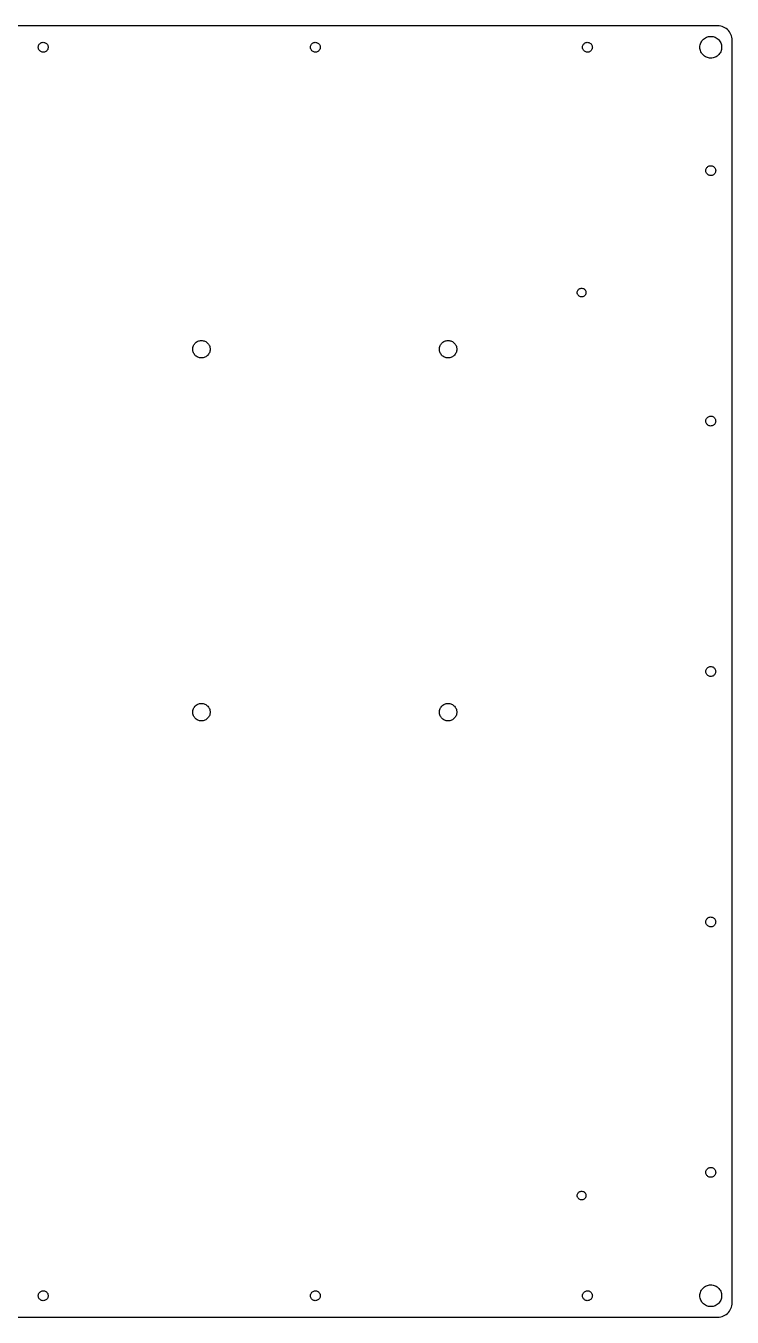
# Model space of a CAD drawing. Header units: metres. Extents: x -237 to 237, y -222 to 222.
# Drawn here: x -6 to 237.4, y -222.4 to 222.4 of the extents above; entities that cross this region are included whole.
import ezdxf

# ---------------------------------------------------------------- set-up
doc = ezdxf.new("R2010")
doc.units = ezdxf.units.M

msp = doc.modelspace()

# ---------------------------------------------------------------- linework, layer by layer
for p, q in [((232.375, 222.375), (-232.375, 222.375)), ((232.898, 222.348), (232.375, 222.375)), ((227.491, 217.787), (227.796, 218.034)), ((227.796, 218.034), (228.125, 218.248)), ((228.125, 218.248), (228.475, 218.426)), ((228.475, 218.426), (228.841, 218.566)), ((228.841, 218.566), (229.22, 218.668)), ((229.22, 218.668), (229.608, 218.729)), ((229.608, 218.729), (230, 218.75)), ((230, 218.75), (230.392, 218.729)), ((230.392, 218.729), (230.78, 218.668)), ((230.78, 218.668), (231.159, 218.566)), ((231.159, 218.566), (231.525, 218.426)), ((231.525, 218.426), (231.875, 218.248)), ((231.875, 218.248), (232.204, 218.034)), ((232.204, 218.034), (232.509, 217.787)), ((233.415, 222.266), (232.898, 222.348)), ((233.92, 222.13), (233.415, 222.266)), ((234.409, 221.943), (233.92, 222.13)), ((234.875, 221.705), (234.409, 221.943)), ((235.314, 221.42), (234.875, 221.705)), ((235.721, 221.091), (235.314, 221.42)), ((236.091, 220.721), (235.721, 221.091)), ((236.42, 220.314), (236.091, 220.721)), ((236.705, 219.875), (236.42, 220.314)), ((236.943, 219.409), (236.705, 219.875)), ((237.13, 218.92), (236.943, 219.409)), ((237.266, 218.415), (237.13, 218.92)), ((237.348, 217.898), (237.266, 218.415)), ((-1.69545, 215.124), (-1.65932, 215.37)), ((-1.69545, 214.876), (-1.69545, 215.124)), ((-1.65932, 214.63), (-1.69545, 214.876)), ((-1.65932, 215.37), (-1.58781, 215.607)), ((-1.58781, 214.393), (-1.65932, 214.63)), ((-1.58781, 215.607), (-1.48248, 215.832)), ((-1.48248, 214.168), (-1.58781, 214.393)), ((-1.48248, 215.832), (-1.34554, 216.039)), ((-1.34554, 213.961), (-1.48248, 214.168)), ((-1.34554, 216.039), (-1.17992, 216.224)), ((-1.17992, 213.776), (-1.34554, 213.961)), ((-1.17992, 216.224), (-0.989151, 216.383)), ((-0.989151, 213.617), (-1.17992, 213.776)), ((-0.989151, 216.383), (-0.777298, 216.512)), ((-0.777298, 213.488), (-0.989151, 213.617)), ((-0.777298, 216.512), (-0.548889, 216.609)), ((-0.548889, 213.391), (-0.777298, 213.488)), ((-0.548889, 216.609), (-0.308777, 216.672)), ((-0.308777, 216.672), (-0.062073, 216.699)), ((-0.062073, 216.699), (0.185928, 216.69)), ((0.185928, 216.69), (0.429977, 216.645)), ((0.429977, 216.645), (0.664871, 216.565)), ((0.664871, 216.565), (0.88559, 216.451)), ((0.88559, 213.549), (0.664871, 213.435)), ((0.88559, 216.451), (1.08743, 216.307)), ((1.08743, 213.693), (0.88559, 213.549)), ((1.08743, 216.307), (1.2661, 216.134)), ((1.2661, 213.866), (1.08743, 213.693)), ((1.2661, 216.134), (1.41779, 215.938)), ((1.41779, 214.062), (1.2661, 213.866)), ((1.41779, 215.938), (1.53926, 215.722)), ((1.53926, 214.278), (1.41779, 214.062)), ((1.53926, 215.722), (1.62791, 215.49)), ((1.62791, 214.51), (1.53926, 214.278)), ((1.62791, 215.49), (1.68187, 215.248)), ((1.68187, 214.752), (1.62791, 214.51)), ((1.68187, 215.248), (1.7, 215)), ((1.7, 215), (1.68187, 214.752)), ((92.0545, 215.124), (92.0907, 215.37)), ((92.0545, 214.876), (92.0545, 215.124)), ((92.0907, 214.63), (92.0545, 214.876)), ((92.0907, 215.37), (92.1622, 215.607)), ((92.1622, 214.393), (92.0907, 214.63)), ((92.1622, 215.607), (92.2675, 215.832)), ((92.2675, 214.168), (92.1622, 214.393)), ((92.2675, 215.832), (92.4044, 216.039)), ((92.4044, 213.961), (92.2675, 214.168)), ((92.4044, 216.039), (92.5701, 216.224)), ((92.5701, 213.776), (92.4044, 213.961)), ((92.5701, 216.224), (92.7608, 216.383)), ((92.7608, 213.617), (92.5701, 213.776)), ((92.7608, 216.383), (92.9727, 216.512)), ((92.9727, 213.488), (92.7608, 213.617)), ((92.9727, 216.512), (93.2011, 216.609)), ((93.2011, 213.391), (92.9727, 213.488)), ((93.2011, 216.609), (93.4412, 216.672)), ((93.4412, 216.672), (93.6879, 216.699)), ((93.6879, 216.699), (93.9359, 216.69)), ((93.9359, 216.69), (94.18, 216.645)), ((94.18, 216.645), (94.4149, 216.565)), ((94.4149, 216.565), (94.6356, 216.451)), ((94.6356, 213.549), (94.4149, 213.435)), ((94.6356, 216.451), (94.8374, 216.307)), ((94.8374, 213.693), (94.6356, 213.549)), ((94.8374, 216.307), (95.0161, 216.134)), ((95.0161, 213.866), (94.8374, 213.693)), ((95.0161, 216.134), (95.1678, 215.938)), ((95.1678, 214.062), (95.0161, 213.866)), ((95.1678, 215.938), (95.2893, 215.722)), ((95.2893, 214.278), (95.1678, 214.062)), ((95.2893, 215.722), (95.3779, 215.49)), ((95.3779, 214.51), (95.2893, 214.278)), ((95.3779, 215.49), (95.4319, 215.248)), ((95.4319, 214.752), (95.3779, 214.51)), ((95.4319, 215.248), (95.45, 215)), ((95.45, 215), (95.4319, 214.752)), ((185.805, 215.124), (185.841, 215.37)), ((185.805, 214.876), (185.805, 215.124)), ((185.841, 214.63), (185.805, 214.876)), ((185.841, 215.37), (185.912, 215.607)), ((185.912, 214.393), (185.841, 214.63)), ((185.912, 215.607), (186.018, 215.832)), ((186.018, 214.168), (185.912, 214.393)), ((186.018, 215.832), (186.154, 216.039)), ((186.154, 213.961), (186.018, 214.168)), ((186.154, 216.039), (186.32, 216.224)), ((186.32, 213.776), (186.154, 213.961)), ((186.32, 216.224), (186.511, 216.383)), ((186.511, 213.617), (186.32, 213.776)), ((186.511, 216.383), (186.723, 216.512)), ((186.723, 213.488), (186.511, 213.617)), ((186.723, 216.512), (186.951, 216.609)), ((186.951, 213.391), (186.723, 213.488)), ((186.951, 216.609), (187.191, 216.672)), ((187.191, 216.672), (187.438, 216.699)), ((187.438, 216.699), (187.686, 216.69)), ((187.686, 216.69), (187.93, 216.645)), ((187.93, 216.645), (188.165, 216.565)), ((188.165, 216.565), (188.386, 216.451)), ((188.386, 213.549), (188.165, 213.435)), ((188.386, 216.451), (188.587, 216.307)), ((188.587, 213.693), (188.386, 213.549)), ((188.587, 216.307), (188.766, 216.134)), ((188.766, 213.866), (188.587, 213.693)), ((188.766, 216.134), (188.918, 215.938)), ((188.918, 214.062), (188.766, 213.866)), ((188.918, 215.938), (189.039, 215.722)), ((189.039, 214.278), (188.918, 214.062)), ((189.039, 215.722), (189.128, 215.49)), ((189.128, 214.51), (189.039, 214.278)), ((189.128, 215.49), (189.182, 215.248)), ((189.182, 214.752), (189.128, 214.51)), ((189.182, 215.248), (189.2, 215)), ((189.2, 215), (189.182, 214.752)), ((226.25, 215), (226.271, 215.392)), ((226.271, 214.608), (226.25, 215)), ((226.271, 215.392), (226.332, 215.78)), ((226.332, 214.22), (226.271, 214.608)), ((226.332, 215.78), (226.434, 216.159)), ((226.434, 213.841), (226.332, 214.22)), ((226.434, 216.159), (226.574, 216.525)), ((226.574, 213.475), (226.434, 213.841)), ((226.574, 216.525), (226.752, 216.875)), ((226.752, 216.875), (226.966, 217.204)), ((226.966, 217.204), (227.213, 217.509)), ((227.213, 217.509), (227.491, 217.787)), ((232.509, 217.787), (232.787, 217.509)), ((232.787, 217.509), (233.034, 217.204)), ((233.034, 217.204), (233.248, 216.875)), ((233.248, 216.875), (233.426, 216.525)), ((233.426, 216.525), (233.566, 216.159)), ((233.566, 213.841), (233.426, 213.475)), ((233.566, 216.159), (233.668, 215.78)), ((233.668, 214.22), (233.566, 213.841)), ((233.668, 215.78), (233.729, 215.392)), ((233.729, 214.608), (233.668, 214.22)), ((233.729, 215.392), (233.75, 215)), ((233.75, 215), (233.729, 214.608)), ((237.375, 217.375), (237.348, 217.898)), ((237.375, -217.375), (237.375, 217.375)), ((-0.308777, 213.328), (-0.548889, 213.391)), ((-0.062073, 213.301), (-0.308777, 213.328)), ((0.185928, 213.31), (-0.062073, 213.301)), ((0.429977, 213.355), (0.185928, 213.31)), ((0.664871, 213.435), (0.429977, 213.355)), ((93.4412, 213.328), (93.2011, 213.391)), ((93.6879, 213.301), (93.4412, 213.328)), ((93.9359, 213.31), (93.6879, 213.301)), ((94.18, 213.355), (93.9359, 213.31)), ((94.4149, 213.435), (94.18, 213.355)), ((187.191, 213.328), (186.951, 213.391)), ((187.438, 213.301), (187.191, 213.328)), ((187.686, 213.31), (187.438, 213.301)), ((187.93, 213.355), (187.686, 213.31)), ((188.165, 213.435), (187.93, 213.355)), ((226.752, 213.125), (226.574, 213.475)), ((226.966, 212.796), (226.752, 213.125)), ((227.213, 212.491), (226.966, 212.796)), ((227.491, 212.213), (227.213, 212.491)), ((227.796, 211.966), (227.491, 212.213)), ((228.125, 211.752), (227.796, 211.966)), ((228.475, 211.574), (228.125, 211.752)), ((228.841, 211.434), (228.475, 211.574)), ((229.22, 211.332), (228.841, 211.434)), ((229.608, 211.271), (229.22, 211.332)), ((230, 211.25), (229.608, 211.271)), ((230.392, 211.271), (230, 211.25)), ((230.78, 211.332), (230.392, 211.271)), ((231.159, 211.434), (230.78, 211.332)), ((231.525, 211.574), (231.159, 211.434)), ((231.875, 211.752), (231.525, 211.574)), ((232.204, 211.966), (231.875, 211.752)), ((232.509, 212.213), (232.204, 211.966)), ((232.787, 212.491), (232.509, 212.213)), ((233.034, 212.796), (232.787, 212.491)), ((233.248, 213.125), (233.034, 212.796)), ((233.426, 213.475), (233.248, 213.125)), ((228.518, 173.332), (228.654, 173.539)), ((228.654, 173.539), (228.82, 173.724)), ((228.82, 173.724), (229.011, 173.883)), ((229.011, 173.883), (229.223, 174.012)), ((229.223, 174.012), (229.451, 174.109)), ((229.451, 174.109), (229.691, 174.172)), ((229.691, 174.172), (229.938, 174.199)), ((229.938, 174.199), (230.186, 174.19)), ((230.186, 174.19), (230.43, 174.145)), ((230.43, 174.145), (230.665, 174.065)), ((230.665, 174.065), (230.886, 173.951)), ((230.886, 173.951), (231.087, 173.807)), ((231.087, 173.807), (231.266, 173.634)), ((231.266, 173.634), (231.418, 173.438)), ((228.305, 172.624), (228.341, 172.87)), ((228.305, 172.376), (228.305, 172.624)), ((228.341, 172.13), (228.305, 172.376)), ((228.341, 172.87), (228.412, 173.107)), ((228.412, 171.893), (228.341, 172.13)), ((228.412, 173.107), (228.518, 173.332)), ((228.518, 171.668), (228.412, 171.893)), ((228.654, 171.461), (228.518, 171.668)), ((228.82, 171.276), (228.654, 171.461)), ((229.011, 171.117), (228.82, 171.276)), ((229.223, 170.988), (229.011, 171.117)), ((229.451, 170.891), (229.223, 170.988)), ((229.691, 170.828), (229.451, 170.891)), ((229.938, 170.801), (229.691, 170.828)), ((230.186, 170.81), (229.938, 170.801)), ((230.43, 170.855), (230.186, 170.81)), ((230.665, 170.935), (230.43, 170.855)), ((230.886, 171.049), (230.665, 170.935)), ((231.087, 171.193), (230.886, 171.049)), ((231.266, 171.366), (231.087, 171.193)), ((231.418, 171.562), (231.266, 171.366)), ((231.418, 173.438), (231.539, 173.222)), ((231.539, 171.778), (231.418, 171.562)), ((231.539, 173.222), (231.628, 172.99)), ((231.628, 172.01), (231.539, 171.778)), ((231.628, 172.99), (231.682, 172.748)), ((231.682, 172.252), (231.628, 172.01)), ((231.682, 172.748), (231.7, 172.5)), ((231.7, 172.5), (231.682, 172.252)), ((184, 130.5), (184.02, 130.747)), ((184.02, 130.253), (184, 130.5)), ((184.02, 130.747), (184.081, 130.987)), ((184.081, 130.013), (184.02, 130.253)), ((184.081, 130.987), (184.181, 131.214)), ((184.181, 129.786), (184.081, 130.013)), ((184.181, 131.214), (184.316, 131.421)), ((184.316, 129.579), (184.181, 129.786)), ((184.316, 131.421), (184.484, 131.604)), ((184.484, 129.396), (184.316, 129.579)), ((184.484, 131.604), (184.68, 131.756)), ((184.68, 129.244), (184.484, 129.396)), ((184.68, 131.756), (184.897, 131.874)), ((184.897, 129.126), (184.68, 129.244)), ((184.897, 131.874), (185.132, 131.954)), ((185.132, 129.046), (184.897, 129.126)), ((185.132, 131.954), (185.376, 131.995)), ((185.376, 129.005), (185.132, 129.046)), ((185.376, 131.995), (185.624, 131.995)), ((185.624, 129.005), (185.376, 129.005)), ((185.624, 131.995), (185.868, 131.954)), ((185.868, 129.046), (185.624, 129.005)), ((185.868, 131.954), (186.103, 131.874)), ((186.103, 129.126), (185.868, 129.046)), ((186.103, 131.874), (186.32, 131.756)), ((186.32, 129.244), (186.103, 129.126)), ((186.32, 131.756), (186.516, 131.604)), ((186.516, 129.396), (186.32, 129.244)), ((186.516, 131.604), (186.684, 131.421)), ((186.684, 129.579), (186.516, 129.396)), ((186.684, 131.421), (186.819, 131.214)), ((186.819, 129.786), (186.684, 129.579)), ((186.819, 131.214), (186.919, 130.987)), ((186.919, 130.013), (186.819, 129.786)), ((186.919, 130.987), (186.98, 130.747)), ((186.98, 130.253), (186.919, 130.013)), ((186.98, 130.747), (187, 130.5)), ((187, 130.5), (186.98, 130.253)), ((51.5, 111), (51.5164, 111.314)), ((51.5164, 111.314), (51.5656, 111.624)), ((51.5656, 111.624), (51.6468, 111.927)), ((51.6468, 111.927), (51.7594, 112.22)), ((51.7594, 112.22), (51.9019, 112.5)), ((51.9019, 112.5), (52.0729, 112.763)), ((52.0729, 112.763), (52.2706, 113.007)), ((52.2706, 113.007), (52.4926, 113.229)), ((52.4926, 113.229), (52.7366, 113.427)), ((52.7366, 113.427), (53, 113.598)), ((53, 113.598), (53.2798, 113.741)), ((53.2798, 113.741), (53.5729, 113.853)), ((53.5729, 113.853), (53.8763, 113.934)), ((53.8763, 113.934), (54.1864, 113.984)), ((54.1864, 113.984), (54.5, 114)), ((54.5, 114), (54.8136, 113.984)), ((54.8136, 113.984), (55.1237, 113.934)), ((55.1237, 113.934), (55.427, 113.853)), ((55.427, 113.853), (55.7202, 113.741)), ((55.7202, 113.741), (56, 113.598)), ((56, 113.598), (56.2634, 113.427)), ((56.2634, 113.427), (56.5074, 113.229)), ((56.5074, 113.229), (56.7294, 113.007)), ((56.7294, 113.007), (56.927, 112.763)), ((56.927, 112.763), (57.0981, 112.5)), ((57.0981, 112.5), (57.2406, 112.22)), ((57.2406, 112.22), (57.3532, 111.927)), ((57.3532, 111.927), (57.4344, 111.624)), ((57.4344, 111.624), (57.4836, 111.314)), ((57.4836, 111.314), (57.5, 111)), ((136.5, 111), (136.516, 111.314)), ((136.516, 111.314), (136.566, 111.624)), ((136.566, 111.624), (136.647, 111.927)), ((136.647, 111.927), (136.759, 112.22)), ((136.759, 112.22), (136.902, 112.5)), ((136.902, 112.5), (137.073, 112.763)), ((137.073, 112.763), (137.271, 113.007)), ((137.271, 113.007), (137.493, 113.229)), ((137.493, 113.229), (137.737, 113.427)), ((137.737, 113.427), (138, 113.598)), ((138, 113.598), (138.28, 113.741)), ((138.28, 113.741), (138.573, 113.853)), ((138.573, 113.853), (138.876, 113.934)), ((138.876, 113.934), (139.186, 113.984)), ((139.186, 113.984), (139.5, 114)), ((139.5, 114), (139.814, 113.984)), ((139.814, 113.984), (140.124, 113.934)), ((140.124, 113.934), (140.427, 113.853)), ((140.427, 113.853), (140.72, 113.741)), ((140.72, 113.741), (141, 113.598)), ((141, 113.598), (141.263, 113.427)), ((141.263, 113.427), (141.507, 113.229)), ((141.507, 113.229), (141.729, 113.007)), ((141.729, 113.007), (141.927, 112.763)), ((141.927, 112.763), (142.098, 112.5)), ((142.098, 112.5), (142.241, 112.22)), ((142.241, 112.22), (142.353, 111.927)), ((142.353, 111.927), (142.434, 111.624)), ((142.434, 111.624), (142.484, 111.314)), ((142.484, 111.314), (142.5, 111)), ((51.5164, 110.686), (51.5, 111)), ((51.5656, 110.376), (51.5164, 110.686)), ((51.6468, 110.073), (51.5656, 110.376)), ((51.7594, 109.78), (51.6468, 110.073)), ((51.9019, 109.5), (51.7594, 109.78)), ((52.0729, 109.237), (51.9019, 109.5)), ((52.2706, 108.993), (52.0729, 109.237)), ((52.4926, 108.771), (52.2706, 108.993)), ((52.7366, 108.573), (52.4926, 108.771)), ((53, 108.402), (52.7366, 108.573)), ((53.2798, 108.259), (53, 108.402)), ((53.5729, 108.147), (53.2798, 108.259)), ((53.8763, 108.066), (53.5729, 108.147)), ((54.1864, 108.016), (53.8763, 108.066)), ((54.5, 108), (54.1864, 108.016)), ((54.8136, 108.016), (54.5, 108)), ((55.1237, 108.066), (54.8136, 108.016)), ((55.427, 108.147), (55.1237, 108.066)), ((55.7202, 108.259), (55.427, 108.147)), ((56, 108.402), (55.7202, 108.259)), ((56.2634, 108.573), (56, 108.402)), ((56.5074, 108.771), (56.2634, 108.573)), ((56.7294, 108.993), (56.5074, 108.771)), ((56.927, 109.237), (56.7294, 108.993)), ((57.0981, 109.5), (56.927, 109.237)), ((57.2406, 109.78), (57.0981, 109.5)), ((57.3532, 110.073), (57.2406, 109.78)), ((57.4344, 110.376), (57.3532, 110.073)), ((57.4836, 110.686), (57.4344, 110.376)), ((57.5, 111), (57.4836, 110.686)), ((136.516, 110.686), (136.5, 111)), ((136.566, 110.376), (136.516, 110.686)), ((136.647, 110.073), (136.566, 110.376)), ((136.759, 109.78), (136.647, 110.073)), ((136.902, 109.5), (136.759, 109.78)), ((137.073, 109.237), (136.902, 109.5)), ((137.271, 108.993), (137.073, 109.237)), ((137.493, 108.771), (137.271, 108.993)), ((137.737, 108.573), (137.493, 108.771)), ((138, 108.402), (137.737, 108.573)), ((138.28, 108.259), (138, 108.402)), ((138.573, 108.147), (138.28, 108.259)), ((138.876, 108.066), (138.573, 108.147)), ((139.186, 108.016), (138.876, 108.066)), ((139.5, 108), (139.186, 108.016)), ((139.814, 108.016), (139.5, 108)), ((140.124, 108.066), (139.814, 108.016)), ((140.427, 108.147), (140.124, 108.066)), ((140.72, 108.259), (140.427, 108.147)), ((141, 108.402), (140.72, 108.259)), ((141.263, 108.573), (141, 108.402)), ((141.507, 108.771), (141.263, 108.573)), ((141.729, 108.993), (141.507, 108.771)), ((141.927, 109.237), (141.729, 108.993)), ((142.098, 109.5), (141.927, 109.237)), ((142.241, 109.78), (142.098, 109.5)), ((142.353, 110.073), (142.241, 109.78)), ((142.434, 110.376), (142.353, 110.073)), ((142.484, 110.686), (142.434, 110.376)), ((142.5, 111), (142.484, 110.686)), ((228.305, 86.3741), (228.341, 86.6196)), ((228.305, 86.1259), (228.305, 86.3741)), ((228.341, 85.8804), (228.305, 86.1259)), ((228.341, 86.6196), (228.412, 86.8573)), ((228.412, 85.6427), (228.341, 85.8804)), ((228.412, 86.8573), (228.518, 87.082)), ((228.518, 85.418), (228.412, 85.6427)), ((228.518, 87.082), (228.654, 87.289)), ((228.654, 85.211), (228.518, 85.418)), ((228.654, 87.289), (228.82, 87.4738)), ((228.82, 85.0262), (228.654, 85.211)), ((228.82, 87.4738), (229.011, 87.6326)), ((229.011, 84.8674), (228.82, 85.0262)), ((229.011, 87.6326), (229.223, 87.7619)), ((229.223, 84.7381), (229.011, 84.8674)), ((229.223, 87.7619), (229.451, 87.8589)), ((229.451, 84.6411), (229.223, 84.7381)), ((229.451, 87.8589), (229.691, 87.9217)), ((229.691, 84.5783), (229.451, 84.6411)), ((229.691, 87.9217), (229.938, 87.9489)), ((229.938, 84.5511), (229.691, 84.5783)), ((229.938, 87.9489), (230.186, 87.9398)), ((230.186, 84.5602), (229.938, 84.5511)), ((230.186, 87.9398), (230.43, 87.8947)), ((230.43, 84.6053), (230.186, 84.5602)), ((230.43, 87.8947), (230.665, 87.8146)), ((230.665, 84.6854), (230.43, 84.6053)), ((230.665, 87.8146), (230.886, 87.7011)), ((230.886, 84.7989), (230.665, 84.6854)), ((230.886, 87.7011), (231.087, 87.5567)), ((231.087, 84.9433), (230.886, 84.7989)), ((231.087, 87.5567), (231.266, 87.3844)), ((231.266, 85.1156), (231.087, 84.9433)), ((231.266, 87.3844), (231.418, 87.188)), ((231.418, 85.312), (231.266, 85.1156)), ((231.418, 87.188), (231.539, 86.9716)), ((231.539, 85.5284), (231.418, 85.312)), ((231.539, 86.9716), (231.628, 86.7398)), ((231.628, 85.7602), (231.539, 85.5284)), ((231.628, 86.7398), (231.682, 86.4975)), ((231.682, 86.0025), (231.628, 85.7602)), ((231.682, 86.4975), (231.7, 86.25)), ((231.7, 86.25), (231.682, 86.0025)), ((228.305, 0.124084), (228.341, 0.369629)), ((228.305, -0.124084), (228.305, 0.124084)), ((228.341, 0.369629), (228.412, 0.607285)), ((228.412, 0.607285), (228.518, 0.832001)), ((228.518, 0.832001), (228.654, 1.03899)), ((228.654, 1.03899), (228.82, 1.22383)), ((228.82, 1.22383), (229.011, 1.38258)), ((229.011, 1.38258), (229.223, 1.51187)), ((229.223, 1.51187), (229.451, 1.60893)), ((229.451, 1.60893), (229.691, 1.67171)), ((229.691, 1.67171), (229.938, 1.69885)), ((229.938, 1.69885), (230.186, 1.68979)), ((230.186, 1.68979), (230.43, 1.64471)), ((230.43, 1.64471), (230.665, 1.56458)), ((230.665, 1.56458), (230.886, 1.4511)), ((230.886, 1.4511), (231.087, 1.30669)), ((231.087, 1.30669), (231.266, 1.13443)), ((231.266, 1.13443), (231.418, 0.938004)), ((231.418, 0.938004), (231.539, 0.721573)), ((231.539, 0.721573), (231.628, 0.489761)), ((231.628, 0.489761), (231.682, 0.247513)), ((231.682, 0.247513), (231.7, 0)), ((231.7, 0), (231.682, -0.247513)), ((228.341, -0.369629), (228.305, -0.124084)), ((228.412, -0.607285), (228.341, -0.369629)), ((228.518, -0.832001), (228.412, -0.607285)), ((228.654, -1.03899), (228.518, -0.832001)), ((228.82, -1.22383), (228.654, -1.03899)), ((229.011, -1.38258), (228.82, -1.22383)), ((229.223, -1.51187), (229.011, -1.38258)), ((229.451, -1.60893), (229.223, -1.51187)), ((229.691, -1.67171), (229.451, -1.60893)), ((229.938, -1.69885), (229.691, -1.67171)), ((230.186, -1.68979), (229.938, -1.69885)), ((230.43, -1.64471), (230.186, -1.68979)), ((230.665, -1.56458), (230.43, -1.64471)), ((230.886, -1.4511), (230.665, -1.56458)), ((231.087, -1.30669), (230.886, -1.4511)), ((231.266, -1.13443), (231.087, -1.30669)), ((231.418, -0.938004), (231.266, -1.13443)), ((231.539, -0.721573), (231.418, -0.938004)), ((231.628, -0.489761), (231.539, -0.721573)), ((231.682, -0.247513), (231.628, -0.489761)), ((51.5656, -13.3763), (51.6468, -13.0729)), ((51.6468, -13.0729), (51.7594, -12.7798)), ((51.7594, -12.7798), (51.9019, -12.5)), ((51.9019, -12.5), (52.0729, -12.2366)), ((52.0729, -12.2366), (52.2706, -11.9926)), ((52.2706, -11.9926), (52.4926, -11.7706)), ((52.4926, -11.7706), (52.7366, -11.5729)), ((52.7366, -11.5729), (53, -11.4019)), ((53, -11.4019), (53.2798, -11.2594)), ((53.2798, -11.2594), (53.5729, -11.1468)), ((53.5729, -11.1468), (53.8763, -11.0656)), ((53.8763, -11.0656), (54.1864, -11.0164)), ((54.1864, -11.0164), (54.5, -11)), ((54.5, -11), (54.8136, -11.0164)), ((54.8136, -11.0164), (55.1237, -11.0656)), ((55.1237, -11.0656), (55.427, -11.1468)), ((55.427, -11.1468), (55.7202, -11.2594)), ((55.7202, -11.2594), (56, -11.4019)), ((56, -11.4019), (56.2634, -11.5729)), ((56.2634, -11.5729), (56.5074, -11.7706)), ((56.5074, -11.7706), (56.7294, -11.9926)), ((56.7294, -11.9926), (56.927, -12.2366)), ((56.927, -12.2366), (57.0981, -12.5)), ((57.0981, -12.5), (57.2406, -12.7798)), ((57.2406, -12.7798), (57.3532, -13.0729)), ((57.3532, -13.0729), (57.4344, -13.3763)), ((136.566, -13.3763), (136.647, -13.0729)), ((136.647, -13.0729), (136.759, -12.7798)), ((136.759, -12.7798), (136.902, -12.5)), ((136.902, -12.5), (137.073, -12.2366)), ((137.073, -12.2366), (137.271, -11.9926)), ((137.271, -11.9926), (137.493, -11.7706)), ((137.493, -11.7706), (137.737, -11.5729)), ((137.737, -11.5729), (138, -11.4019)), ((138, -11.4019), (138.28, -11.2594)), ((138.28, -11.2594), (138.573, -11.1468)), ((138.573, -11.1468), (138.876, -11.0656)), ((138.876, -11.0656), (139.186, -11.0164)), ((139.186, -11.0164), (139.5, -11)), ((139.5, -11), (139.814, -11.0164)), ((139.814, -11.0164), (140.124, -11.0656)), ((140.124, -11.0656), (140.427, -11.1468)), ((140.427, -11.1468), (140.72, -11.2594)), ((140.72, -11.2594), (141, -11.4019)), ((141, -11.4019), (141.263, -11.5729)), ((141.263, -11.5729), (141.507, -11.7706)), ((141.507, -11.7706), (141.729, -11.9926)), ((141.729, -11.9926), (141.927, -12.2366)), ((141.927, -12.2366), (142.098, -12.5)), ((142.098, -12.5), (142.241, -12.7798)), ((142.241, -12.7798), (142.353, -13.0729)), ((142.353, -13.0729), (142.434, -13.3763)), ((51.5, -14), (51.5164, -13.6864)), ((51.5164, -14.3136), (51.5, -14)), ((51.5164, -13.6864), (51.5656, -13.3763)), ((51.5656, -14.6237), (51.5164, -14.3136)), ((51.6468, -14.927), (51.5656, -14.6237)), ((51.7594, -15.2202), (51.6468, -14.927)), ((51.9019, -15.5), (51.7594, -15.2202)), ((52.0729, -15.7634), (51.9019, -15.5)), ((52.2706, -16.0074), (52.0729, -15.7634)), ((52.4926, -16.2294), (52.2706, -16.0074)), ((52.7366, -16.427), (52.4926, -16.2294)), ((53, -16.5981), (52.7366, -16.427)), ((53.2798, -16.7406), (53, -16.5981)), ((53.5729, -16.8532), (53.2798, -16.7406)), ((53.8763, -16.9344), (53.5729, -16.8532)), ((54.1864, -16.9836), (53.8763, -16.9344)), ((54.5, -17), (54.1864, -16.9836)), ((54.8136, -16.9836), (54.5, -17)), ((55.1237, -16.9344), (54.8136, -16.9836)), ((55.427, -16.8532), (55.1237, -16.9344)), ((55.7202, -16.7406), (55.427, -16.8532)), ((56, -16.5981), (55.7202, -16.7406)), ((56.2634, -16.427), (56, -16.5981)), ((56.5074, -16.2294), (56.2634, -16.427)), ((56.7294, -16.0074), (56.5074, -16.2294)), ((56.927, -15.7634), (56.7294, -16.0074)), ((57.0981, -15.5), (56.927, -15.7634)), ((57.2406, -15.2202), (57.0981, -15.5)), ((57.3532, -14.927), (57.2406, -15.2202)), ((57.4344, -14.6237), (57.3532, -14.927)), ((57.4344, -13.3763), (57.4836, -13.6864)), ((57.4836, -14.3136), (57.4344, -14.6237)), ((57.4836, -13.6864), (57.5, -14)), ((57.5, -14), (57.4836, -14.3136)), ((136.5, -14), (136.516, -13.6864)), ((136.516, -14.3136), (136.5, -14)), ((136.516, -13.6864), (136.566, -13.3763)), ((136.566, -14.6237), (136.516, -14.3136)), ((136.647, -14.927), (136.566, -14.6237)), ((136.759, -15.2202), (136.647, -14.927)), ((136.902, -15.5), (136.759, -15.2202)), ((137.073, -15.7634), (136.902, -15.5)), ((137.271, -16.0074), (137.073, -15.7634)), ((137.493, -16.2294), (137.271, -16.0074)), ((137.737, -16.427), (137.493, -16.2294)), ((138, -16.5981), (137.737, -16.427)), ((138.28, -16.7406), (138, -16.5981)), ((138.573, -16.8532), (138.28, -16.7406)), ((138.876, -16.9344), (138.573, -16.8532)), ((139.186, -16.9836), (138.876, -16.9344)), ((139.5, -17), (139.186, -16.9836)), ((139.814, -16.9836), (139.5, -17)), ((140.124, -16.9344), (139.814, -16.9836)), ((140.427, -16.8532), (140.124, -16.9344)), ((140.72, -16.7406), (140.427, -16.8532)), ((141, -16.5981), (140.72, -16.7406)), ((141.263, -16.427), (141, -16.5981)), ((141.507, -16.2294), (141.263, -16.427)), ((141.729, -16.0074), (141.507, -16.2294)), ((141.927, -15.7634), (141.729, -16.0074)), ((142.098, -15.5), (141.927, -15.7634)), ((142.241, -15.2202), (142.098, -15.5)), ((142.353, -14.927), (142.241, -15.2202)), ((142.434, -14.6237), (142.353, -14.927)), ((142.434, -13.3763), (142.484, -13.6864)), ((142.484, -14.3136), (142.434, -14.6237)), ((142.484, -13.6864), (142.5, -14)), ((142.5, -14), (142.484, -14.3136)), ((228.305, -86.1259), (228.341, -85.8804)), ((228.305, -86.3741), (228.305, -86.1259)), ((228.341, -86.6196), (228.305, -86.3741)), ((228.341, -85.8804), (228.412, -85.6427)), ((228.412, -86.8573), (228.341, -86.6196)), ((228.412, -85.6427), (228.518, -85.418)), ((228.518, -87.082), (228.412, -86.8573)), ((228.518, -85.418), (228.654, -85.211)), ((228.654, -87.289), (228.518, -87.082)), ((228.654, -85.211), (228.82, -85.0262)), ((228.82, -87.4738), (228.654, -87.289)), ((228.82, -85.0262), (229.011, -84.8674)), ((229.011, -87.6326), (228.82, -87.4738)), ((229.011, -84.8674), (229.223, -84.7381)), ((229.223, -87.7619), (229.011, -87.6326)), ((229.223, -84.7381), (229.451, -84.6411)), ((229.451, -87.8589), (229.223, -87.7619)), ((229.451, -84.6411), (229.691, -84.5783)), ((229.691, -87.9217), (229.451, -87.8589)), ((229.691, -84.5783), (229.938, -84.5511)), ((229.938, -87.9489), (229.691, -87.9217)), ((229.938, -84.5511), (230.186, -84.5602)), ((230.186, -87.9398), (229.938, -87.9489)), ((230.186, -84.5602), (230.43, -84.6053)), ((230.43, -87.8947), (230.186, -87.9398)), ((230.43, -84.6053), (230.665, -84.6854)), ((230.665, -87.8146), (230.43, -87.8947)), ((230.665, -84.6854), (230.886, -84.7989)), ((230.886, -87.7011), (230.665, -87.8146)), ((230.886, -84.7989), (231.087, -84.9433)), ((231.087, -87.5567), (230.886, -87.7011)), ((231.087, -84.9433), (231.266, -85.1156)), ((231.266, -87.3844), (231.087, -87.5567)), ((231.266, -85.1156), (231.418, -85.312)), ((231.418, -87.188), (231.266, -87.3844)), ((231.418, -85.312), (231.539, -85.5284)), ((231.539, -86.9716), (231.418, -87.188)), ((231.539, -85.5284), (231.628, -85.7602)), ((231.628, -86.7398), (231.539, -86.9716)), ((231.628, -85.7602), (231.682, -86.0025)), ((231.682, -86.4975), (231.628, -86.7398)), ((231.682, -86.0025), (231.7, -86.25)), ((231.7, -86.25), (231.682, -86.4975)), ((228.305, -172.376), (228.341, -172.13)), ((228.305, -172.624), (228.305, -172.376)), ((228.341, -172.87), (228.305, -172.624)), ((228.341, -172.13), (228.412, -171.893)), ((228.412, -173.107), (228.341, -172.87)), ((228.412, -171.893), (228.518, -171.668)), ((228.518, -173.332), (228.412, -173.107)), ((228.518, -171.668), (228.654, -171.461)), ((228.654, -173.539), (228.518, -173.332)), ((228.654, -171.461), (228.82, -171.276)), ((228.82, -171.276), (229.011, -171.117)), ((229.011, -171.117), (229.223, -170.988)), ((229.223, -170.988), (229.451, -170.891)), ((229.451, -170.891), (229.691, -170.828)), ((229.691, -170.828), (229.938, -170.801)), ((229.938, -170.801), (230.186, -170.81)), ((230.186, -170.81), (230.43, -170.855)), ((230.43, -170.855), (230.665, -170.935)), ((230.665, -170.935), (230.886, -171.049)), ((230.886, -171.049), (231.087, -171.193)), ((231.087, -171.193), (231.266, -171.366)), ((231.266, -171.366), (231.418, -171.562)), ((231.418, -173.438), (231.266, -173.634)), ((231.418, -171.562), (231.539, -171.778)), ((231.539, -173.222), (231.418, -173.438)), ((231.539, -171.778), (231.628, -172.01)), ((231.628, -172.99), (231.539, -173.222)), ((231.628, -172.01), (231.682, -172.252)), ((231.682, -172.748), (231.628, -172.99)), ((231.682, -172.252), (231.7, -172.5)), ((231.7, -172.5), (231.682, -172.748)), ((228.82, -173.724), (228.654, -173.539)), ((229.011, -173.883), (228.82, -173.724)), ((229.223, -174.012), (229.011, -173.883)), ((229.451, -174.109), (229.223, -174.012)), ((229.691, -174.172), (229.451, -174.109)), ((229.938, -174.199), (229.691, -174.172)), ((230.186, -174.19), (229.938, -174.199)), ((230.43, -174.145), (230.186, -174.19)), ((230.665, -174.065), (230.43, -174.145)), ((230.886, -173.951), (230.665, -174.065)), ((231.087, -173.807), (230.886, -173.951)), ((231.266, -173.634), (231.087, -173.807)), ((184, -180.5), (184.02, -180.253)), ((184.02, -180.747), (184, -180.5)), ((184.02, -180.253), (184.081, -180.013)), ((184.081, -180.987), (184.02, -180.747)), ((184.081, -180.013), (184.181, -179.786)), ((184.181, -181.214), (184.081, -180.987)), ((184.181, -179.786), (184.316, -179.579)), ((184.316, -181.421), (184.181, -181.214)), ((184.316, -179.579), (184.484, -179.396)), ((184.484, -181.604), (184.316, -181.421)), ((184.484, -179.396), (184.68, -179.244)), ((184.68, -181.756), (184.484, -181.604)), ((184.68, -179.244), (184.897, -179.126)), ((184.897, -181.874), (184.68, -181.756)), ((184.897, -179.126), (185.132, -179.046)), ((185.132, -181.954), (184.897, -181.874)), ((185.132, -179.046), (185.376, -179.005)), ((185.376, -181.995), (185.132, -181.954)), ((185.376, -179.005), (185.624, -179.005)), ((185.624, -181.995), (185.376, -181.995)), ((185.624, -179.005), (185.868, -179.046)), ((185.868, -181.954), (185.624, -181.995)), ((185.868, -179.046), (186.103, -179.126)), ((186.103, -181.874), (185.868, -181.954)), ((186.103, -179.126), (186.32, -179.244)), ((186.32, -181.756), (186.103, -181.874)), ((186.32, -179.244), (186.516, -179.396)), ((186.516, -181.604), (186.32, -181.756)), ((186.516, -179.396), (186.684, -179.579)), ((186.684, -181.421), (186.516, -181.604)), ((186.684, -179.579), (186.819, -179.786)), ((186.819, -181.214), (186.684, -181.421)), ((186.819, -179.786), (186.919, -180.013)), ((186.919, -180.987), (186.819, -181.214)), ((186.919, -180.013), (186.98, -180.253)), ((186.98, -180.747), (186.919, -180.987)), ((186.98, -180.253), (187, -180.5)), ((187, -180.5), (186.98, -180.747)), ((-0.777298, -213.488), (-0.548889, -213.391)), ((-0.548889, -213.391), (-0.308777, -213.328)), ((-0.308777, -213.328), (-0.062073, -213.301)), ((-0.062073, -213.301), (0.185928, -213.31)), ((0.185928, -213.31), (0.429977, -213.355)), ((0.429977, -213.355), (0.664871, -213.435)), ((0.664871, -213.435), (0.88559, -213.549)), ((92.9727, -213.488), (93.2011, -213.391)), ((93.2011, -213.391), (93.4412, -213.328)), ((93.4412, -213.328), (93.6879, -213.301)), ((93.6879, -213.301), (93.9359, -213.31)), ((93.9359, -213.31), (94.18, -213.355)), ((94.18, -213.355), (94.4149, -213.435)), ((94.4149, -213.435), (94.6356, -213.549)), ((186.723, -213.488), (186.951, -213.391)), ((186.951, -213.391), (187.191, -213.328)), ((187.191, -213.328), (187.438, -213.301)), ((187.438, -213.301), (187.686, -213.31)), ((187.686, -213.31), (187.93, -213.355)), ((187.93, -213.355), (188.165, -213.435)), ((188.165, -213.435), (188.386, -213.549)), ((226.434, -213.841), (226.574, -213.475)), ((226.574, -213.475), (226.752, -213.125)), ((226.752, -213.125), (226.966, -212.796)), ((226.966, -212.796), (227.213, -212.491)), ((227.213, -212.491), (227.491, -212.213)), ((227.491, -212.213), (227.796, -211.966)), ((227.796, -211.966), (228.125, -211.752)), ((228.125, -211.752), (228.475, -211.574)), ((228.475, -211.574), (228.841, -211.434)), ((228.841, -211.434), (229.22, -211.332)), ((229.22, -211.332), (229.608, -211.271)), ((229.608, -211.271), (230, -211.25)), ((230, -211.25), (230.392, -211.271)), ((230.392, -211.271), (230.78, -211.332)), ((230.78, -211.332), (231.159, -211.434)), ((231.159, -211.434), (231.525, -211.574)), ((231.525, -211.574), (231.875, -211.752)), ((231.875, -211.752), (232.204, -211.966)), ((232.204, -211.966), (232.509, -212.213)), ((232.509, -212.213), (232.787, -212.491)), ((232.787, -212.491), (233.034, -212.796)), ((233.034, -212.796), (233.248, -213.125)), ((233.248, -213.125), (233.426, -213.475)), ((233.426, -213.475), (233.566, -213.841)), ((-1.69545, -214.876), (-1.65932, -214.63)), ((-1.69545, -215.124), (-1.69545, -214.876)), ((-1.65932, -215.37), (-1.69545, -215.124)), ((-1.65932, -214.63), (-1.58781, -214.393)), ((-1.58781, -215.607), (-1.65932, -215.37)), ((-1.58781, -214.393), (-1.48248, -214.168)), ((-1.48248, -215.832), (-1.58781, -215.607)), ((-1.48248, -214.168), (-1.34554, -213.961)), ((-1.34554, -216.039), (-1.48248, -215.832)), ((-1.34554, -213.961), (-1.17992, -213.776)), ((-1.17992, -216.224), (-1.34554, -216.039)), ((-1.17992, -213.776), (-0.989151, -213.617)), ((-0.989151, -216.383), (-1.17992, -216.224)), ((-0.989151, -213.617), (-0.777298, -213.488)), ((-0.777298, -216.512), (-0.989151, -216.383)), ((-0.548889, -216.609), (-0.777298, -216.512)), ((-0.308777, -216.672), (-0.548889, -216.609)), ((-0.062073, -216.699), (-0.308777, -216.672)), ((0.185928, -216.69), (-0.062073, -216.699)), ((0.429977, -216.645), (0.185928, -216.69)), ((0.664871, -216.565), (0.429977, -216.645)), ((0.88559, -216.451), (0.664871, -216.565)), ((0.88559, -213.549), (1.08743, -213.693)), ((1.08743, -216.307), (0.88559, -216.451)), ((1.08743, -213.693), (1.2661, -213.866)), ((1.2661, -216.134), (1.08743, -216.307)), ((1.2661, -213.866), (1.41779, -214.062)), ((1.41779, -215.938), (1.2661, -216.134)), ((1.41779, -214.062), (1.53926, -214.278)), ((1.53926, -215.722), (1.41779, -215.938)), ((1.53926, -214.278), (1.62791, -214.51)), ((1.62791, -215.49), (1.53926, -215.722)), ((1.62791, -214.51), (1.68187, -214.752)), ((1.68187, -215.248), (1.62791, -215.49)), ((1.68187, -214.752), (1.7, -215)), ((1.7, -215), (1.68187, -215.248)), ((92.0545, -214.876), (92.0907, -214.63)), ((92.0545, -215.124), (92.0545, -214.876)), ((92.0907, -215.37), (92.0545, -215.124)), ((92.0907, -214.63), (92.1622, -214.393)), ((92.1622, -215.607), (92.0907, -215.37)), ((92.1622, -214.393), (92.2675, -214.168)), ((92.2675, -215.832), (92.1622, -215.607)), ((92.2675, -214.168), (92.4044, -213.961)), ((92.4044, -216.039), (92.2675, -215.832)), ((92.4044, -213.961), (92.5701, -213.776)), ((92.5701, -216.224), (92.4044, -216.039)), ((92.5701, -213.776), (92.7608, -213.617)), ((92.7608, -216.383), (92.5701, -216.224)), ((92.7608, -213.617), (92.9727, -213.488)), ((92.9727, -216.512), (92.7608, -216.383)), ((93.2011, -216.609), (92.9727, -216.512)), ((93.4412, -216.672), (93.2011, -216.609)), ((93.6879, -216.699), (93.4412, -216.672)), ((93.9359, -216.69), (93.6879, -216.699)), ((94.18, -216.645), (93.9359, -216.69)), ((94.4149, -216.565), (94.18, -216.645)), ((94.6356, -216.451), (94.4149, -216.565)), ((94.6356, -213.549), (94.8374, -213.693)), ((94.8374, -216.307), (94.6356, -216.451)), ((94.8374, -213.693), (95.0161, -213.866)), ((95.0161, -216.134), (94.8374, -216.307)), ((95.0161, -213.866), (95.1678, -214.062)), ((95.1678, -215.938), (95.0161, -216.134)), ((95.1678, -214.062), (95.2893, -214.278)), ((95.2893, -215.722), (95.1678, -215.938)), ((95.2893, -214.278), (95.3779, -214.51)), ((95.3779, -215.49), (95.2893, -215.722)), ((95.3779, -214.51), (95.4319, -214.752)), ((95.4319, -215.248), (95.3779, -215.49)), ((95.4319, -214.752), (95.45, -215)), ((95.45, -215), (95.4319, -215.248)), ((185.805, -214.876), (185.841, -214.63)), ((185.805, -215.124), (185.805, -214.876)), ((185.841, -215.37), (185.805, -215.124)), ((185.841, -214.63), (185.912, -214.393)), ((185.912, -215.607), (185.841, -215.37)), ((185.912, -214.393), (186.018, -214.168)), ((186.018, -215.832), (185.912, -215.607)), ((186.018, -214.168), (186.154, -213.961)), ((186.154, -216.039), (186.018, -215.832)), ((186.154, -213.961), (186.32, -213.776)), ((186.32, -216.224), (186.154, -216.039)), ((186.32, -213.776), (186.511, -213.617)), ((186.511, -216.383), (186.32, -216.224)), ((186.511, -213.617), (186.723, -213.488)), ((186.723, -216.512), (186.511, -216.383)), ((186.951, -216.609), (186.723, -216.512)), ((187.191, -216.672), (186.951, -216.609)), ((187.438, -216.699), (187.191, -216.672)), ((187.686, -216.69), (187.438, -216.699)), ((187.93, -216.645), (187.686, -216.69)), ((188.165, -216.565), (187.93, -216.645)), ((188.386, -216.451), (188.165, -216.565)), ((188.386, -213.549), (188.587, -213.693)), ((188.587, -216.307), (188.386, -216.451)), ((188.587, -213.693), (188.766, -213.866)), ((188.766, -216.134), (188.587, -216.307)), ((188.766, -213.866), (188.918, -214.062)), ((188.918, -215.938), (188.766, -216.134)), ((188.918, -214.062), (189.039, -214.278)), ((189.039, -215.722), (188.918, -215.938)), ((189.039, -214.278), (189.128, -214.51)), ((189.128, -215.49), (189.039, -215.722)), ((189.128, -214.51), (189.182, -214.752)), ((189.182, -215.248), (189.128, -215.49)), ((189.182, -214.752), (189.2, -215)), ((189.2, -215), (189.182, -215.248)), ((226.25, -215), (226.271, -214.608)), ((226.271, -215.392), (226.25, -215)), ((226.271, -214.608), (226.332, -214.22)), ((226.332, -215.78), (226.271, -215.392)), ((226.332, -214.22), (226.434, -213.841)), ((226.434, -216.159), (226.332, -215.78)), ((226.574, -216.525), (226.434, -216.159)), ((226.752, -216.875), (226.574, -216.525)), ((226.966, -217.204), (226.752, -216.875)), ((227.213, -217.509), (226.966, -217.204)), ((227.491, -217.787), (227.213, -217.509)), ((227.796, -218.034), (227.491, -217.787)), ((232.509, -217.787), (232.204, -218.034)), ((232.787, -217.509), (232.509, -217.787)), ((233.034, -217.204), (232.787, -217.509)), ((233.248, -216.875), (233.034, -217.204)), ((233.426, -216.525), (233.248, -216.875)), ((233.566, -216.159), (233.426, -216.525)), ((233.566, -213.841), (233.668, -214.22)), ((233.668, -215.78), (233.566, -216.159)), ((233.668, -214.22), (233.729, -214.608)), ((233.729, -215.392), (233.668, -215.78)), ((233.729, -214.608), (233.75, -215)), ((233.75, -215), (233.729, -215.392)), ((237.266, -218.415), (237.348, -217.898)), ((237.348, -217.898), (237.375, -217.375)), ((-232.375, -222.375), (232.375, -222.375)), ((228.125, -218.248), (227.796, -218.034)), ((228.475, -218.426), (228.125, -218.248)), ((228.841, -218.566), (228.475, -218.426)), ((229.22, -218.668), (228.841, -218.566)), ((229.608, -218.729), (229.22, -218.668)), ((230, -218.75), (229.608, -218.729)), ((230.392, -218.729), (230, -218.75)), ((230.78, -218.668), (230.392, -218.729)), ((231.159, -218.566), (230.78, -218.668)), ((231.525, -218.426), (231.159, -218.566)), ((231.875, -218.248), (231.525, -218.426)), ((232.204, -218.034), (231.875, -218.248)), ((232.375, -222.375), (232.898, -222.348)), ((232.898, -222.348), (233.415, -222.266)), ((233.415, -222.266), (233.92, -222.13)), ((233.92, -222.13), (234.409, -221.943)), ((234.409, -221.943), (234.875, -221.705)), ((234.875, -221.705), (235.314, -221.42)), ((235.314, -221.42), (235.721, -221.091)), ((235.721, -221.091), (236.091, -220.721)), ((236.091, -220.721), (236.42, -220.314)), ((236.42, -220.314), (236.705, -219.875)), ((236.705, -219.875), (236.943, -219.409)), ((236.943, -219.409), (237.13, -218.92)), ((237.13, -218.92), (237.266, -218.415))]:
    msp.add_line(p, q)

doc.saveas('drawing.dxf')
